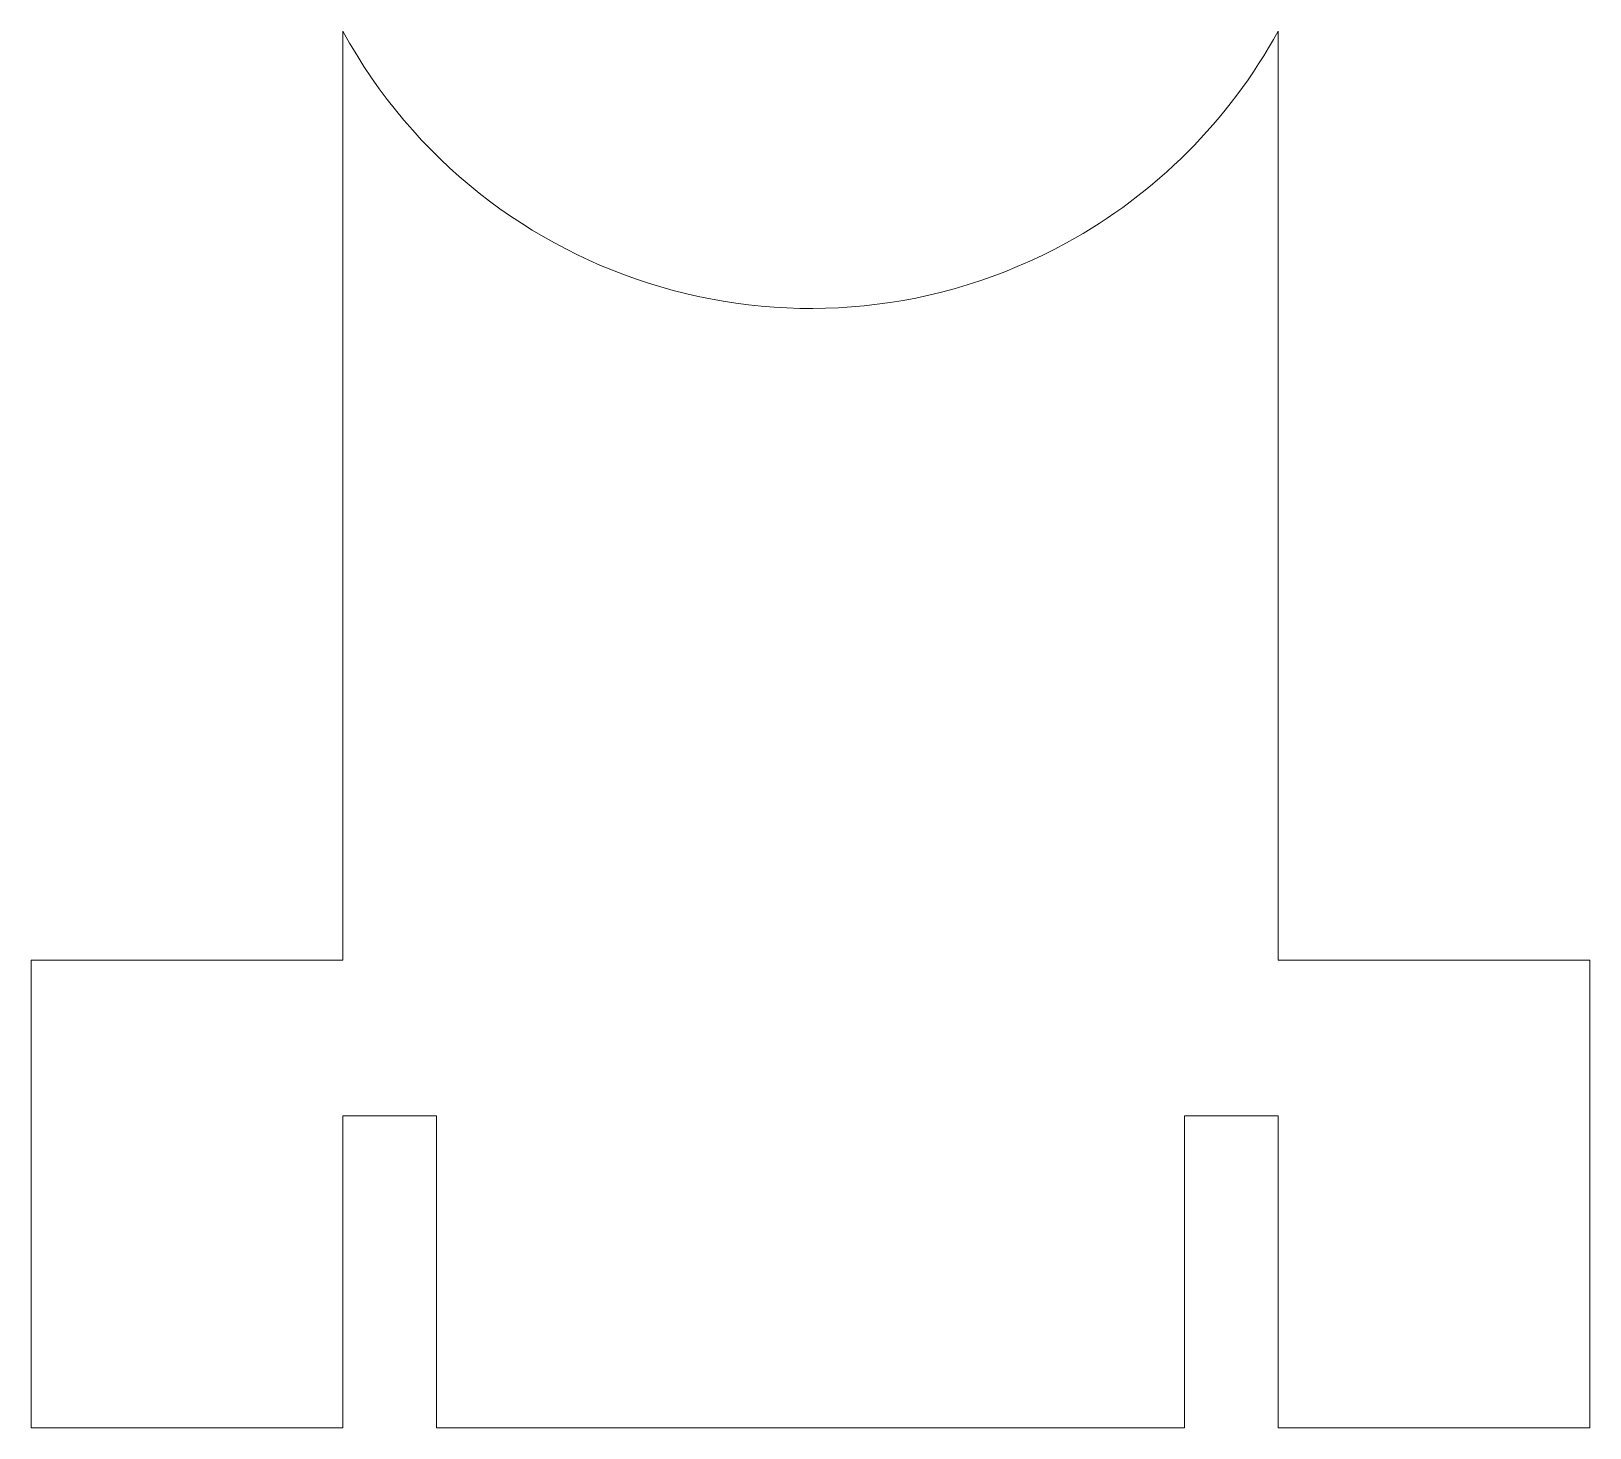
# Model space of a CAD drawing. Header units: millimetres. Extents: x -23.3 to 26.7, y -21.5 to 23.2.
import ezdxf

# ---------------------------------------------------------------- set-up
doc = ezdxf.new("R2010")
doc.units = ezdxf.units.MM
doc.header["$MEASUREMENT"] = 0
doc.layers.add('Layer 1', color=7, linetype='Continuous')

msp = doc.modelspace()

# ---------------------------------------------------------------- linework, layer by layer
at = {"layer": 'Layer 1', "lineweight": 15}
for points in [[(-13.3067, -6.5481), (-13.3067, -6.5481), (-13.3067, 23.2415), (-13.3067, 23.2415)], [(16.6933, 23.2415), (16.6933, 23.2415), (16.6933, -6.5481), (16.6933, -6.5481)], [(-23.3067, -6.5481), (-23.3067, -6.5481), (-23.3067, -21.5481), (-23.3067, -21.5481)], [(-23.3067, -6.5481), (-23.3067, -6.5481), (-13.3067, -6.5481), (-13.3067, -6.5481)], [(16.6933, -6.5481), (16.6933, -6.5481), (26.6933, -6.5481), (26.6933, -6.5481)], [(26.6933, -21.5481), (26.6933, -21.5481), (26.6933, -6.5481), (26.6933, -6.5481)], [(-10.3067, -11.5481), (-10.3067, -11.5481), (-13.3067, -11.5481), (-13.3067, -11.5481)], [(-13.3067, -11.5481), (-13.3067, -11.5481), (-13.3067, -21.5481), (-13.3067, -21.5481)], [(-10.3067, -21.5481), (-10.3067, -21.5481), (-10.3067, -11.5481), (-10.3067, -11.5481)], [(16.6933, -11.5481), (16.6933, -11.5481), (13.6933, -11.5481), (13.6933, -11.5481)], [(13.6933, -11.5481), (13.6933, -11.5481), (13.6933, -21.5481), (13.6933, -21.5481)], [(16.6933, -21.5481), (16.6933, -21.5481), (16.6933, -11.5481), (16.6933, -11.5481)], [(-23.3067, -21.5481), (-23.3067, -21.5481), (-13.3067, -21.5481), (-13.3067, -21.5481)], [(-10.3067, -21.5481), (-10.3067, -21.5481), (13.6933, -21.5481), (13.6933, -21.5481)], [(16.6933, -21.5481), (16.6933, -21.5481), (26.6933, -21.5481), (26.6933, -21.5481)]]:
    msp.add_open_spline(points, degree=3, dxfattribs=at)
msp.add_open_spline([(-13.3067, 23.2415), (-8.7722, 14.9572), (1.6194, 11.9174), (9.9037, 16.4519), (9.9037, 16.4519), (12.7689, 18.0202), (15.125, 20.3763), (16.6933, 23.2415)], degree=3, knots=[0, 0, 0, 0, 0.3333333, 0.3333333, 0.3333333, 0.3333333, 1, 1, 1, 1], dxfattribs=at)

doc.saveas('drawing.dxf')
